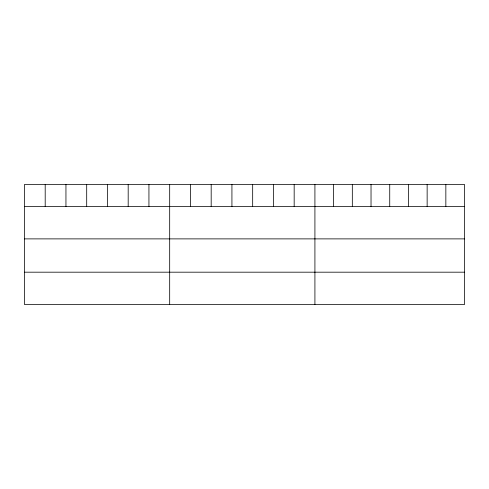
<?xml version="1.0" encoding="UTF-8"?>
<svg xmlns="http://www.w3.org/2000/svg" width="489" height="489" viewBox="0 0 489 489"><rect width="100%" height="100%" fill="white"/><g stroke="black" fill="none" stroke-linecap="round" stroke-linejoin="round"><path stroke-width="0.73" d="M464.55 206.56L464.55 304.5L24.45 304.5L24.45 184.5L464.55 184.5L464.55 206.56L24.45 206.56M24.45 238.883L464.55 238.883M24.45 272.184L464.55 272.184M445.846 184.5L445.846 206.56M427.141 184.5L427.141 206.56M408.437 184.5L408.437 206.56M389.733 184.5L389.733 206.56M371.029 184.5L371.029 206.56M352.324 184.5L352.324 206.56M333.62 184.5L333.62 206.56M314.916 184.5L314.916 304.5M294.17 184.5L294.17 206.56M273.418 184.5L273.418 206.56M252.672 184.5L252.672 206.56M231.927 184.5L231.927 206.56M211.181 184.5L211.181 206.56M190.429 184.5L190.429 206.56M169.683 184.5L169.683 304.5M148.937 184.5L148.937 206.56M128.185 184.5L128.185 206.56M107.439 184.5L107.439 206.56M86.694 184.5L86.694 206.56M65.948 184.5L65.948 206.56M45.196 184.5L45.196 206.56"/></g></svg>
